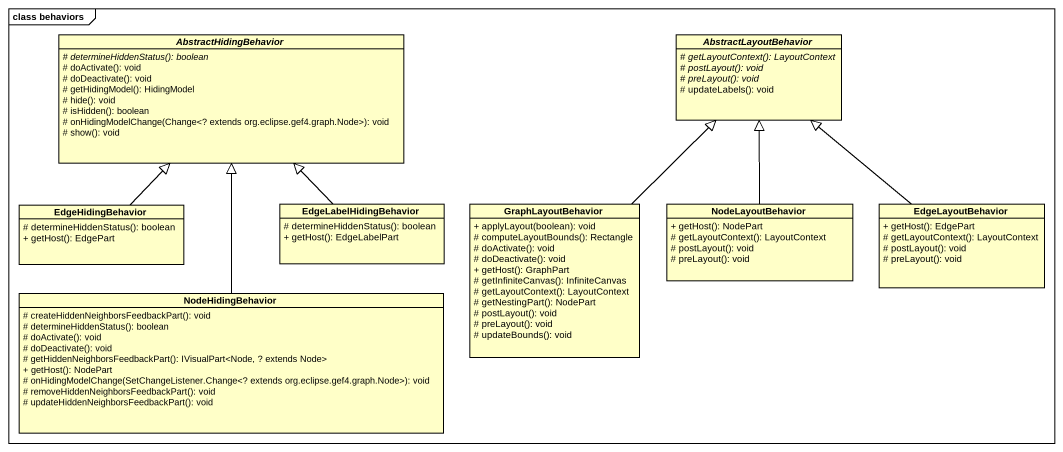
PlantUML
@startuml
mainframe class behaviors
hide circle
hide empty members
skinparam classAttributeIconSize 0
abstract class AbstractHidingBehavior #FFFFC8 {
  {abstract} # determineHiddenStatus(): boolean
  # doActivate(): void
  # doDeactivate(): void
  # getHidingModel(): HidingModel
  # hide(): void
  # isHidden(): boolean
  # onHidingModelChange(Change<? extends org.eclipse.gef4.graph.Node>): void
  # show(): void
}
abstract class AbstractLayoutBehavior #FFFFC8 {
  {abstract} # getLayoutContext(): LayoutContext
  {abstract} # postLayout(): void
  {abstract} # preLayout(): void
  # updateLabels(): void
}
class EdgeHidingBehavior #FFFFC8 {
  # determineHiddenStatus(): boolean
  + getHost(): EdgePart
}
class EdgeLabelHidingBehavior #FFFFC8 {
  # determineHiddenStatus(): boolean
  + getHost(): EdgeLabelPart
}
class GraphLayoutBehavior #FFFFC8 {
  + applyLayout(boolean): void
  # computeLayoutBounds(): Rectangle
  # doActivate(): void
  # doDeactivate(): void
  + getHost(): GraphPart
  # getInfiniteCanvas(): InfiniteCanvas
  # getLayoutContext(): LayoutContext
  # getNestingPart(): NodePart
  # postLayout(): void
  # preLayout(): void
  # updateBounds(): void
}
class NodeLayoutBehavior #FFFFC8 {
  + getHost(): NodePart
  # getLayoutContext(): LayoutContext
  # postLayout(): void
  # preLayout(): void
}
class EdgeLayoutBehavior #FFFFC8 {
  + getHost(): EdgePart
  # getLayoutContext(): LayoutContext
  # postLayout(): void
  # preLayout(): void
}
class NodeHidingBehavior #FFFFC8 {
  # createHiddenNeighborsFeedbackPart(): void
  # determineHiddenStatus(): boolean
  # doActivate(): void
  # doDeactivate(): void
  # getHiddenNeighborsFeedbackPart(): IVisualPart<Node, ? extends Node>
  + getHost(): NodePart
  # onHidingModelChange(SetChangeListener.Change<? extends org.eclipse.gef4.graph.Node>): void
  # removeHiddenNeighborsFeedbackPart(): void
  # updateHiddenNeighborsFeedbackPart(): void
}
EdgeHidingBehavior -up-|> AbstractHidingBehavior
EdgeLabelHidingBehavior -up-|> AbstractHidingBehavior
GraphLayoutBehavior -up-|> AbstractLayoutBehavior
NodeLayoutBehavior -up-|> AbstractLayoutBehavior
EdgeLayoutBehavior -up-|> AbstractLayoutBehavior
NodeHidingBehavior -up-|> AbstractHidingBehavior
@enduml
